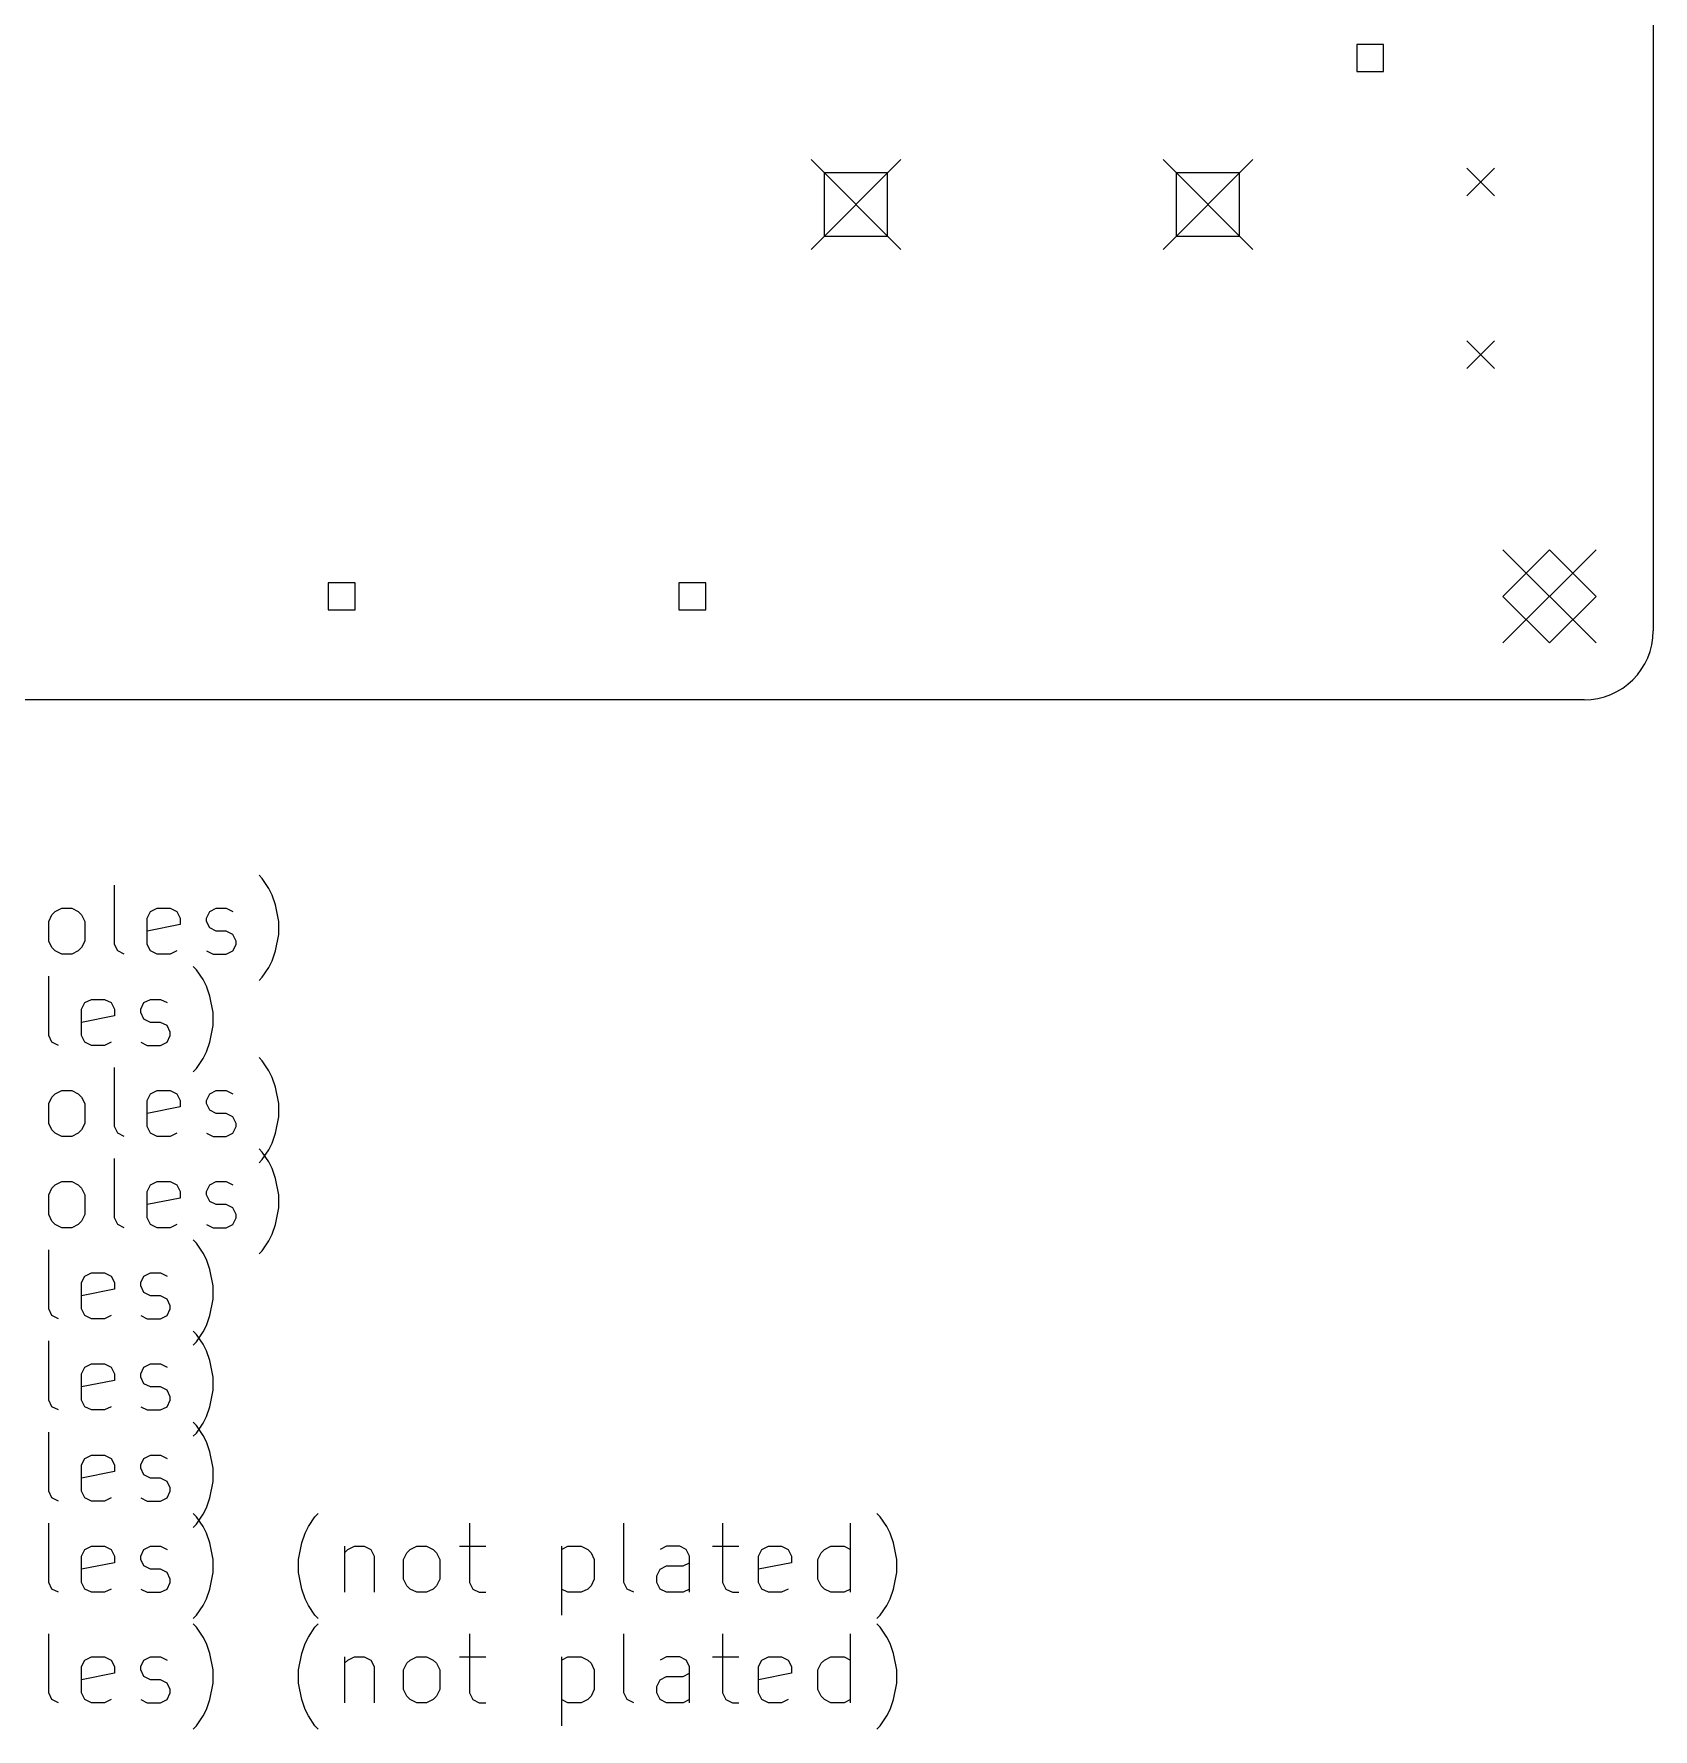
# Model space of a CAD drawing. Header units: millimetres. Extents: x 98 to 190, y -202 to -100.
# Drawn here: x 143.08 to 190, y -201.81 to -152.71 of the extents above; entities that cross this region are included whole.
import ezdxf

# ---------------------------------------------------------------- set-up
doc = ezdxf.new("R2010")
doc.units = ezdxf.units.MM
doc.layers.add('BLACK', color=250, linetype='CONTINUOUS')

msp = doc.modelspace()

# ---------------------------------------------------------------- linework, layer by layer
at = {"layer": 'BLACK', "linetype": 'CONTINUOUS'}
for p, q in [((190, -102), (190, -170)), ((182.188912, -153.021088), (181.411088, -153.021088)), ((181.411088, -153.021088), (181.411088, -153.798912)), ((182.188912, -153.798912), (182.188912, -153.021088)), ((181.411088, -153.798912), (182.188912, -153.798912)), ((165.6, -156.35), (168.2, -158.95)), ((168.2, -156.35), (165.6, -158.95)), ((175.8, -156.35), (178.4, -158.95)), ((178.4, -156.35), (175.8, -158.95)), ((184.6, -156.6), (185.4, -157.4)), ((185.4, -156.6), (184.6, -157.4)), ((167.819248, -156.730752), (165.980752, -156.730752)), ((165.980752, -156.730752), (165.980752, -158.569248)), ((167.819248, -158.569248), (167.819248, -156.730752)), ((178.019248, -156.730752), (176.180752, -156.730752)), ((176.180752, -156.730752), (176.180752, -158.569248)), ((178.019248, -158.569248), (178.019248, -156.730752)), ((165.980752, -158.569248), (167.819248, -158.569248)), ((176.180752, -158.569248), (178.019248, -158.569248)), ((184.6, -161.6), (185.4, -162.4)), ((185.4, -161.6), (184.6, -162.4)), ((185.65, -167.65), (188.35, -170.35)), ((188.35, -167.65), (185.65, -170.35)), ((187, -167.65), (185.65, -169)), ((188.35, -169), (187, -167.65)), ((152.388912, -168.611088), (151.611088, -168.611088)), ((151.611088, -168.611088), (151.611088, -169.388912)), ((152.388912, -169.388912), (152.388912, -168.611088)), ((162.548912, -168.611088), (161.771088, -168.611088)), ((161.771088, -168.611088), (161.771088, -169.388912)), ((162.548912, -169.388912), (162.548912, -168.611088)), ((185.65, -169), (187, -170.35)), ((187, -170.35), (188.35, -169)), ((151.611088, -169.388912), (152.388912, -169.388912)), ((161.771088, -169.388912), (162.548912, -169.388912)), ((188, -172), (102, -172)), ((149.70063, -177.174361), (149.605392, -177.079123)), ((149.891106, -177.460076), (149.70063, -177.174361)), ((145.414915, -179.079123), (145.414915, -177.364838)), ((149.986344, -177.650552), (149.891106, -177.460076)), ((150.081582, -177.936266), (149.986344, -177.650552)), ((143.605391, -178.22198), (143.700629, -178.126742)), ((143.700629, -178.126742), (143.891105, -178.031504)), ((143.891105, -178.031504), (144.17682, -178.031504)), ((144.17682, -178.031504), (144.367296, -178.126742)), ((144.367296, -178.126742), (144.462534, -178.22198)), ((146.367296, -178.317219), (146.462534, -178.126742)), ((146.462534, -178.126742), (146.65301, -178.031504)), ((146.65301, -178.031504), (147.033963, -178.031504)), ((147.033963, -178.031504), (147.224439, -178.126742)), ((147.224439, -178.126742), (147.319677, -178.317219)), ((148.081582, -178.317219), (148.17682, -178.126742)), ((148.17682, -178.126742), (148.367296, -178.031504)), ((148.367296, -178.031504), (148.65301, -178.031504)), ((148.65301, -178.031504), (148.843487, -178.126742)), ((150.17682, -178.412457), (150.081582, -177.936266)), ((143.510153, -178.412457), (143.605391, -178.22198)), ((143.510153, -178.983885), (143.510153, -178.412457)), ((144.462534, -178.22198), (144.557772, -178.412457)), ((144.557772, -178.412457), (144.557772, -178.983885)), ((146.367296, -179.079123), (146.367296, -178.317219)), ((147.319677, -178.507695), (146.367296, -178.698171)), ((147.319677, -178.317219), (147.319677, -178.507695)), ((148.081582, -178.412457), (148.081582, -178.317219)), ((148.17682, -178.602933), (148.081582, -178.412457)), ((148.367296, -178.698171), (148.17682, -178.602933)), ((148.65301, -178.698171), (148.367296, -178.698171)), ((148.843487, -178.793409), (148.65301, -178.698171)), ((150.17682, -178.793409), (150.17682, -178.412457)), ((143.605391, -179.174361), (143.510153, -178.983885)), ((143.700629, -179.2696), (143.605391, -179.174361)), ((144.462534, -179.174361), (144.367296, -179.2696)), ((144.557772, -178.983885), (144.462534, -179.174361)), ((145.510153, -179.2696), (145.414915, -179.079123)), ((146.462534, -179.2696), (146.367296, -179.079123)), ((148.938725, -178.983885), (148.843487, -178.793409)), ((148.843487, -179.2696), (148.938725, -179.079123)), ((148.938725, -179.079123), (148.938725, -178.983885)), ((150.081582, -179.2696), (150.17682, -178.793409)), ((143.891105, -179.364838), (143.700629, -179.2696)), ((144.17682, -179.364838), (143.891105, -179.364838)), ((144.367296, -179.2696), (144.17682, -179.364838)), ((145.700629, -179.364838), (145.510153, -179.2696)), ((146.65301, -179.364838), (146.462534, -179.2696)), ((147.033963, -179.364838), (146.65301, -179.364838)), ((147.224439, -179.2696), (147.033963, -179.364838)), ((148.081582, -179.2696), (148.272058, -179.364838)), ((148.272058, -179.364838), (148.65301, -179.364838)), ((148.65301, -179.364838), (148.843487, -179.2696)), ((149.891106, -179.74579), (149.986344, -179.555314)), ((149.986344, -179.555314), (150.081582, -179.2696)), ((143.510153, -181.719123), (143.510153, -180.004838)), ((147.795868, -179.814361), (147.70063, -179.719123)), ((147.986344, -180.100076), (147.795868, -179.814361)), ((148.081582, -180.290552), (147.986344, -180.100076)), ((149.605392, -180.126742), (149.70063, -180.031504)), ((149.70063, -180.031504), (149.891106, -179.74579)), ((144.557772, -180.766742), (144.748248, -180.671504)), ((144.748248, -180.671504), (145.129201, -180.671504)), ((145.129201, -180.671504), (145.319677, -180.766742)), ((146.272058, -180.766742), (146.462534, -180.671504)), ((146.462534, -180.671504), (146.748248, -180.671504)), ((146.748248, -180.671504), (146.938725, -180.766742)), ((148.17682, -180.576266), (148.081582, -180.290552)), ((148.272058, -181.052457), (148.17682, -180.576266)), ((144.462534, -180.957219), (144.557772, -180.766742)), ((144.462534, -181.719123), (144.462534, -180.957219)), ((145.414915, -181.147695), (144.462534, -181.338171)), ((145.319677, -180.766742), (145.414915, -180.957219)), ((145.414915, -180.957219), (145.414915, -181.147695)), ((146.17682, -180.957219), (146.272058, -180.766742)), ((146.17682, -181.052457), (146.17682, -180.957219)), ((146.272058, -181.242933), (146.17682, -181.052457)), ((148.272058, -181.433409), (148.272058, -181.052457)), ((146.462534, -181.338171), (146.272058, -181.242933)), ((146.748248, -181.338171), (146.462534, -181.338171)), ((146.938725, -181.433409), (146.748248, -181.338171)), ((147.033963, -181.623885), (146.938725, -181.433409)), ((147.033963, -181.719123), (147.033963, -181.623885)), ((148.17682, -181.9096), (148.272058, -181.433409)), ((143.605391, -181.9096), (143.510153, -181.719123)), ((143.795867, -182.004838), (143.605391, -181.9096)), ((144.557772, -181.9096), (144.462534, -181.719123)), ((144.748248, -182.004838), (144.557772, -181.9096)), ((145.129201, -182.004838), (144.748248, -182.004838)), ((145.319677, -181.9096), (145.129201, -182.004838)), ((146.17682, -181.9096), (146.367296, -182.004838)), ((146.367296, -182.004838), (146.748248, -182.004838)), ((146.748248, -182.004838), (146.938725, -181.9096)), ((146.938725, -181.9096), (147.033963, -181.719123)), ((148.081582, -182.195314), (148.17682, -181.9096)), ((147.795868, -182.671504), (147.986344, -182.38579)), ((147.986344, -182.38579), (148.081582, -182.195314)), ((149.70063, -182.454361), (149.605392, -182.359123)), ((149.891106, -182.740076), (149.70063, -182.454361)), ((145.414915, -184.359123), (145.414915, -182.644838)), ((147.70063, -182.766742), (147.795868, -182.671504)), ((149.986344, -182.930552), (149.891106, -182.740076)), ((150.081582, -183.216266), (149.986344, -182.930552)), ((143.510153, -183.692457), (143.605391, -183.50198)), ((143.605391, -183.50198), (143.700629, -183.406742)), ((143.700629, -183.406742), (143.891105, -183.311504)), ((143.891105, -183.311504), (144.17682, -183.311504)), ((144.17682, -183.311504), (144.367296, -183.406742)), ((144.367296, -183.406742), (144.462534, -183.50198)), ((144.462534, -183.50198), (144.557772, -183.692457)), ((146.367296, -183.597219), (146.462534, -183.406742)), ((146.367296, -184.359123), (146.367296, -183.597219)), ((146.462534, -183.406742), (146.65301, -183.311504)), ((146.65301, -183.311504), (147.033963, -183.311504)), ((147.033963, -183.311504), (147.224439, -183.406742)), ((147.224439, -183.406742), (147.319677, -183.597219)), ((147.319677, -183.597219), (147.319677, -183.787695)), ((148.081582, -183.597219), (148.17682, -183.406742)), ((148.081582, -183.692457), (148.081582, -183.597219)), ((148.17682, -183.406742), (148.367296, -183.311504)), ((148.367296, -183.311504), (148.65301, -183.311504)), ((148.65301, -183.311504), (148.843487, -183.406742)), ((150.17682, -183.692457), (150.081582, -183.216266)), ((143.510153, -184.263885), (143.510153, -183.692457)), ((144.557772, -183.692457), (144.557772, -184.263885)), ((147.319677, -183.787695), (146.367296, -183.978171)), ((148.17682, -183.882933), (148.081582, -183.692457)), ((148.367296, -183.978171), (148.17682, -183.882933)), ((148.65301, -183.978171), (148.367296, -183.978171)), ((148.843487, -184.073409), (148.65301, -183.978171)), ((148.938725, -184.263885), (148.843487, -184.073409)), ((150.081582, -184.5496), (150.17682, -184.073409)), ((150.17682, -184.073409), (150.17682, -183.692457)), ((143.605391, -184.454361), (143.510153, -184.263885)), ((143.700629, -184.5496), (143.605391, -184.454361)), ((143.891105, -184.644838), (143.700629, -184.5496)), ((144.367296, -184.5496), (144.17682, -184.644838)), ((144.462534, -184.454361), (144.367296, -184.5496)), ((144.557772, -184.263885), (144.462534, -184.454361)), ((145.510153, -184.5496), (145.414915, -184.359123)), ((145.700629, -184.644838), (145.510153, -184.5496)), ((146.462534, -184.5496), (146.367296, -184.359123)), ((146.65301, -184.644838), (146.462534, -184.5496)), ((147.224439, -184.5496), (147.033963, -184.644838)), ((148.081582, -184.5496), (148.272058, -184.644838)), ((148.65301, -184.644838), (148.843487, -184.5496)), ((148.843487, -184.5496), (148.938725, -184.359123)), ((148.938725, -184.359123), (148.938725, -184.263885)), ((149.986344, -184.835314), (150.081582, -184.5496)), ((144.17682, -184.644838), (143.891105, -184.644838)), ((147.033963, -184.644838), (146.65301, -184.644838)), ((148.272058, -184.644838), (148.65301, -184.644838)), ((149.70063, -185.094361), (149.605392, -184.999123)), ((149.70063, -185.311504), (149.891106, -185.02579)), ((149.891106, -185.02579), (149.986344, -184.835314)), ((145.414915, -186.999123), (145.414915, -185.284838)), ((149.605392, -185.406742), (149.70063, -185.311504)), ((149.891106, -185.380076), (149.70063, -185.094361)), ((149.986344, -185.570552), (149.891106, -185.380076)), ((150.081582, -185.856266), (149.986344, -185.570552)), ((143.605391, -186.14198), (143.700629, -186.046742)), ((143.700629, -186.046742), (143.891105, -185.951504)), ((143.891105, -185.951504), (144.17682, -185.951504)), ((144.17682, -185.951504), (144.367296, -186.046742)), ((144.367296, -186.046742), (144.462534, -186.14198)), ((146.367296, -186.237219), (146.462534, -186.046742)), ((146.462534, -186.046742), (146.65301, -185.951504)), ((146.65301, -185.951504), (147.033963, -185.951504)), ((147.033963, -185.951504), (147.224439, -186.046742)), ((147.224439, -186.046742), (147.319677, -186.237219)), ((148.081582, -186.237219), (148.17682, -186.046742)), ((148.17682, -186.046742), (148.367296, -185.951504)), ((148.367296, -185.951504), (148.65301, -185.951504)), ((148.65301, -185.951504), (148.843487, -186.046742)), ((150.17682, -186.332457), (150.081582, -185.856266)), ((143.510153, -186.332457), (143.605391, -186.14198)), ((143.510153, -186.903885), (143.510153, -186.332457)), ((144.462534, -186.14198), (144.557772, -186.332457)), ((144.557772, -186.332457), (144.557772, -186.903885)), ((146.367296, -186.999123), (146.367296, -186.237219)), ((147.319677, -186.427695), (146.367296, -186.618171)), ((147.319677, -186.237219), (147.319677, -186.427695)), ((148.081582, -186.332457), (148.081582, -186.237219)), ((148.17682, -186.522933), (148.081582, -186.332457)), ((148.367296, -186.618171), (148.17682, -186.522933)), ((150.17682, -186.713409), (150.17682, -186.332457)), ((143.605391, -187.094361), (143.510153, -186.903885)), ((144.557772, -186.903885), (144.462534, -187.094361)), ((145.510153, -187.1896), (145.414915, -186.999123)), ((146.462534, -187.1896), (146.367296, -186.999123)), ((148.65301, -186.618171), (148.367296, -186.618171)), ((148.843487, -186.713409), (148.65301, -186.618171)), ((148.938725, -186.903885), (148.843487, -186.713409)), ((148.843487, -187.1896), (148.938725, -186.999123)), ((148.938725, -186.999123), (148.938725, -186.903885)), ((150.081582, -187.1896), (150.17682, -186.713409)), ((143.700629, -187.1896), (143.605391, -187.094361)), ((143.891105, -187.284838), (143.700629, -187.1896)), ((144.17682, -187.284838), (143.891105, -187.284838)), ((144.367296, -187.1896), (144.17682, -187.284838)), ((144.462534, -187.094361), (144.367296, -187.1896)), ((145.700629, -187.284838), (145.510153, -187.1896)), ((146.65301, -187.284838), (146.462534, -187.1896)), ((147.033963, -187.284838), (146.65301, -187.284838)), ((147.224439, -187.1896), (147.033963, -187.284838)), ((148.081582, -187.1896), (148.272058, -187.284838)), ((148.272058, -187.284838), (148.65301, -187.284838)), ((148.65301, -187.284838), (148.843487, -187.1896)), ((149.891106, -187.66579), (149.986344, -187.475314)), ((149.986344, -187.475314), (150.081582, -187.1896)), ((143.510153, -189.639123), (143.510153, -187.924838)), ((147.795868, -187.734361), (147.70063, -187.639123)), ((147.986344, -188.020076), (147.795868, -187.734361)), ((148.081582, -188.210552), (147.986344, -188.020076)), ((149.605392, -188.046742), (149.70063, -187.951504)), ((149.70063, -187.951504), (149.891106, -187.66579)), ((148.17682, -188.496266), (148.081582, -188.210552)), ((148.272058, -188.972457), (148.17682, -188.496266)), ((144.462534, -188.877219), (144.557772, -188.686742)), ((144.462534, -189.639123), (144.462534, -188.877219)), ((144.557772, -188.686742), (144.748248, -188.591504)), ((144.748248, -188.591504), (145.129201, -188.591504)), ((145.129201, -188.591504), (145.319677, -188.686742)), ((145.319677, -188.686742), (145.414915, -188.877219)), ((145.414915, -188.877219), (145.414915, -189.067695)), ((146.17682, -188.877219), (146.272058, -188.686742)), ((146.17682, -188.972457), (146.17682, -188.877219)), ((146.272058, -189.162933), (146.17682, -188.972457)), ((146.272058, -188.686742), (146.462534, -188.591504)), ((146.462534, -188.591504), (146.748248, -188.591504)), ((146.748248, -188.591504), (146.938725, -188.686742)), ((148.272058, -189.353409), (148.272058, -188.972457)), ((145.414915, -189.067695), (144.462534, -189.258171)), ((146.462534, -189.258171), (146.272058, -189.162933)), ((146.748248, -189.258171), (146.462534, -189.258171)), ((146.938725, -189.353409), (146.748248, -189.258171)), ((147.033963, -189.543885), (146.938725, -189.353409)), ((148.17682, -189.8296), (148.272058, -189.353409)), ((143.605391, -189.8296), (143.510153, -189.639123)), ((143.795867, -189.924838), (143.605391, -189.8296)), ((144.557772, -189.8296), (144.462534, -189.639123)), ((144.748248, -189.924838), (144.557772, -189.8296)), ((145.129201, -189.924838), (144.748248, -189.924838)), ((145.319677, -189.8296), (145.129201, -189.924838)), ((146.17682, -189.8296), (146.367296, -189.924838)), ((146.367296, -189.924838), (146.748248, -189.924838)), ((146.748248, -189.924838), (146.938725, -189.8296)), ((146.938725, -189.8296), (147.033963, -189.639123)), ((147.033963, -189.639123), (147.033963, -189.543885)), ((148.081582, -190.115314), (148.17682, -189.8296)), ((147.795868, -190.374361), (147.70063, -190.279123)), ((147.795868, -190.591504), (147.986344, -190.30579)), ((147.986344, -190.660076), (147.795868, -190.374361)), ((147.986344, -190.30579), (148.081582, -190.115314)), ((143.510153, -192.279123), (143.510153, -190.564838)), ((147.70063, -190.686742), (147.795868, -190.591504)), ((148.081582, -190.850552), (147.986344, -190.660076)), ((148.17682, -191.136266), (148.081582, -190.850552)), ((144.462534, -191.517219), (144.557772, -191.326742)), ((144.557772, -191.326742), (144.748248, -191.231504)), ((144.748248, -191.231504), (145.129201, -191.231504)), ((145.129201, -191.231504), (145.319677, -191.326742)), ((145.319677, -191.326742), (145.414915, -191.517219)), ((146.17682, -191.517219), (146.272058, -191.326742)), ((146.272058, -191.326742), (146.462534, -191.231504)), ((146.462534, -191.231504), (146.748248, -191.231504)), ((146.748248, -191.231504), (146.938725, -191.326742)), ((148.272058, -191.612457), (148.17682, -191.136266)), ((144.462534, -192.279123), (144.462534, -191.517219)), ((145.414915, -191.707695), (144.462534, -191.898171)), ((145.414915, -191.517219), (145.414915, -191.707695)), ((146.17682, -191.612457), (146.17682, -191.517219)), ((146.272058, -191.802933), (146.17682, -191.612457)), ((146.462534, -191.898171), (146.272058, -191.802933)), ((146.748248, -191.898171), (146.462534, -191.898171)), ((146.938725, -191.993409), (146.748248, -191.898171)), ((148.272058, -191.993409), (148.272058, -191.612457)), ((143.605391, -192.4696), (143.510153, -192.279123)), ((144.557772, -192.4696), (144.462534, -192.279123)), ((147.033963, -192.183885), (146.938725, -191.993409)), ((146.938725, -192.4696), (147.033963, -192.279123)), ((147.033963, -192.279123), (147.033963, -192.183885)), ((148.17682, -192.4696), (148.272058, -191.993409)), ((143.795867, -192.564838), (143.605391, -192.4696)), ((144.748248, -192.564838), (144.557772, -192.4696)), ((145.129201, -192.564838), (144.748248, -192.564838)), ((145.319677, -192.4696), (145.129201, -192.564838)), ((146.17682, -192.4696), (146.367296, -192.564838)), ((146.367296, -192.564838), (146.748248, -192.564838)), ((146.748248, -192.564838), (146.938725, -192.4696)), ((147.795868, -193.014361), (147.70063, -192.919123)), ((147.795868, -193.231504), (147.986344, -192.94579)), ((147.986344, -192.94579), (148.081582, -192.755314)), ((148.081582, -192.755314), (148.17682, -192.4696)), ((143.510153, -194.919123), (143.510153, -193.204838)), ((147.70063, -193.326742), (147.795868, -193.231504)), ((147.986344, -193.300076), (147.795868, -193.014361)), ((148.081582, -193.490552), (147.986344, -193.300076)), ((144.557772, -193.966742), (144.748248, -193.871504)), ((144.748248, -193.871504), (145.129201, -193.871504)), ((145.129201, -193.871504), (145.319677, -193.966742)), ((146.272058, -193.966742), (146.462534, -193.871504)), ((146.462534, -193.871504), (146.748248, -193.871504)), ((146.748248, -193.871504), (146.938725, -193.966742)), ((148.17682, -193.776266), (148.081582, -193.490552)), ((148.272058, -194.252457), (148.17682, -193.776266)), ((144.462534, -194.157219), (144.557772, -193.966742)), ((144.462534, -194.919123), (144.462534, -194.157219)), ((145.414915, -194.347695), (144.462534, -194.538171)), ((145.319677, -193.966742), (145.414915, -194.157219)), ((145.414915, -194.157219), (145.414915, -194.347695)), ((146.17682, -194.157219), (146.272058, -193.966742)), ((146.17682, -194.252457), (146.17682, -194.157219)), ((146.272058, -194.442933), (146.17682, -194.252457)), ((148.272058, -194.633409), (148.272058, -194.252457)), ((146.462534, -194.538171), (146.272058, -194.442933)), ((146.748248, -194.538171), (146.462534, -194.538171)), ((146.938725, -194.633409), (146.748248, -194.538171)), ((147.033963, -194.823885), (146.938725, -194.633409)), ((147.033963, -194.919123), (147.033963, -194.823885)), ((148.17682, -195.1096), (148.272058, -194.633409)), ((143.605391, -195.1096), (143.510153, -194.919123)), ((143.795867, -195.204838), (143.605391, -195.1096)), ((144.557772, -195.1096), (144.462534, -194.919123)), ((144.748248, -195.204838), (144.557772, -195.1096)), ((145.129201, -195.204838), (144.748248, -195.204838)), ((145.319677, -195.1096), (145.129201, -195.204838)), ((146.17682, -195.1096), (146.367296, -195.204838)), ((146.367296, -195.204838), (146.748248, -195.204838)), ((146.748248, -195.204838), (146.938725, -195.1096)), ((146.938725, -195.1096), (147.033963, -194.919123)), ((147.986344, -195.58579), (148.081582, -195.395314)), ((148.081582, -195.395314), (148.17682, -195.1096)), ((143.510153, -197.559123), (143.510153, -195.844838)), ((147.795868, -195.654361), (147.70063, -195.559123)), ((147.70063, -195.966742), (147.795868, -195.871504)), ((147.795868, -195.871504), (147.986344, -195.58579)), ((147.986344, -195.940076), (147.795868, -195.654361)), ((151.033963, -195.940076), (151.224439, -195.654361)), ((151.224439, -195.654361), (151.319678, -195.559123)), ((155.70063, -195.844838), (155.70063, -197.559123)), ((160.176821, -197.559123), (160.176821, -195.844838)), ((163.033964, -195.844838), (163.033964, -197.559123)), ((166.74825, -197.844838), (166.74825, -195.844838)), ((167.605393, -195.654361), (167.510155, -195.559123)), ((167.795869, -195.940076), (167.605393, -195.654361)), ((148.081582, -196.130552), (147.986344, -195.940076)), ((148.17682, -196.416266), (148.081582, -196.130552)), ((150.843487, -196.416266), (150.938725, -196.130552)), ((150.938725, -196.130552), (151.033963, -195.940076)), ((167.891107, -196.130552), (167.795869, -195.940076)), ((167.986345, -196.416266), (167.891107, -196.130552)), ((144.462534, -196.797219), (144.557772, -196.606742)), ((144.462534, -197.559123), (144.462534, -196.797219)), ((144.557772, -196.606742), (144.748248, -196.511504)), ((144.748248, -196.511504), (145.129201, -196.511504)), ((145.129201, -196.511504), (145.319677, -196.606742)), ((145.319677, -196.606742), (145.414915, -196.797219)), ((145.414915, -196.797219), (145.414915, -196.987695)), ((146.17682, -196.797219), (146.272058, -196.606742)), ((146.17682, -196.892457), (146.17682, -196.797219)), ((146.272058, -196.606742), (146.462534, -196.511504)), ((146.462534, -196.511504), (146.748248, -196.511504)), ((146.748248, -196.511504), (146.938725, -196.606742)), ((148.272058, -196.892457), (148.17682, -196.416266)), ((150.748249, -196.892457), (150.843487, -196.416266)), ((152.081582, -196.511504), (152.081582, -197.844838)), ((152.081582, -196.70198), (152.17682, -196.606742)), ((152.17682, -196.606742), (152.367296, -196.511504)), ((152.367296, -196.511504), (152.653011, -196.511504)), ((152.653011, -196.511504), (152.843487, -196.606742)), ((152.843487, -196.606742), (152.938725, -196.797219)), ((152.938725, -196.797219), (152.938725, -197.844838)), ((153.795868, -196.892457), (153.891106, -196.70198)), ((153.891106, -196.70198), (153.986344, -196.606742)), ((153.986344, -196.606742), (154.17682, -196.511504)), ((154.17682, -196.511504), (154.462535, -196.511504)), ((154.462535, -196.511504), (154.653011, -196.606742)), ((154.653011, -196.606742), (154.748249, -196.70198)), ((154.748249, -196.70198), (154.843487, -196.892457)), ((155.414916, -196.511504), (156.17682, -196.511504)), ((158.367297, -196.511504), (158.367297, -198.511504)), ((158.367297, -196.606742), (158.557773, -196.511504)), ((158.557773, -196.511504), (158.938726, -196.511504)), ((158.938726, -196.511504), (159.129202, -196.606742)), ((159.129202, -196.606742), (159.22444, -196.70198)), ((159.22444, -196.70198), (159.319678, -196.892457)), ((161.414916, -196.511504), (161.22444, -196.606742)), ((161.795869, -196.511504), (161.414916, -196.511504)), ((161.986345, -196.606742), (161.795869, -196.511504)), ((162.081583, -196.797219), (161.986345, -196.606742)), ((162.081583, -197.844838), (162.081583, -196.797219)), ((162.74825, -196.511504), (163.510154, -196.511504)), ((164.081583, -196.797219), (164.176821, -196.606742)), ((164.081583, -197.559123), (164.081583, -196.797219)), ((164.176821, -196.606742), (164.367297, -196.511504)), ((164.367297, -196.511504), (164.74825, -196.511504)), ((164.74825, -196.511504), (164.938726, -196.606742)), ((164.938726, -196.606742), (165.033964, -196.797219)), ((165.033964, -196.797219), (165.033964, -196.987695)), ((165.795869, -196.892457), (165.891107, -196.70198)), ((165.891107, -196.70198), (165.986345, -196.606742)), ((165.986345, -196.606742), (166.176821, -196.511504)), ((166.176821, -196.511504), (166.557774, -196.511504)), ((166.557774, -196.511504), (166.74825, -196.606742)), ((168.081583, -196.892457), (167.986345, -196.416266)), ((145.414915, -196.987695), (144.462534, -197.178171)), ((146.272058, -197.082933), (146.17682, -196.892457)), ((146.462534, -197.178171), (146.272058, -197.082933)), ((146.748248, -197.178171), (146.462534, -197.178171)), ((146.938725, -197.273409), (146.748248, -197.178171)), ((147.033963, -197.463885), (146.938725, -197.273409)), ((148.17682, -197.7496), (148.272058, -197.273409)), ((148.272058, -197.273409), (148.272058, -196.892457)), ((150.748249, -197.273409), (150.748249, -196.892457)), ((150.843487, -197.7496), (150.748249, -197.273409)), ((153.795868, -197.463885), (153.795868, -196.892457)), ((154.843487, -196.892457), (154.843487, -197.463885)), ((159.319678, -196.892457), (159.319678, -197.463885)), ((161.129202, -197.368647), (161.22444, -197.178171)), ((161.22444, -197.178171), (161.414916, -197.082933)), ((161.414916, -197.082933), (161.891107, -197.082933)), ((161.891107, -197.082933), (162.081583, -196.987695)), ((165.033964, -196.987695), (164.081583, -197.178171)), ((165.795869, -197.463885), (165.795869, -196.892457)), ((167.986345, -197.7496), (168.081583, -197.273409)), ((168.081583, -197.273409), (168.081583, -196.892457)), ((143.605391, -197.7496), (143.510153, -197.559123)), ((143.795867, -197.844838), (143.605391, -197.7496)), ((144.557772, -197.7496), (144.462534, -197.559123)), ((144.748248, -197.844838), (144.557772, -197.7496)), ((145.129201, -197.844838), (144.748248, -197.844838)), ((145.319677, -197.7496), (145.129201, -197.844838)), ((146.17682, -197.7496), (146.367296, -197.844838)), ((146.367296, -197.844838), (146.748248, -197.844838)), ((146.748248, -197.844838), (146.938725, -197.7496)), ((146.938725, -197.7496), (147.033963, -197.559123)), ((147.033963, -197.559123), (147.033963, -197.463885)), ((148.081582, -198.035314), (148.17682, -197.7496)), ((150.938725, -198.035314), (150.843487, -197.7496)), ((153.891106, -197.654361), (153.795868, -197.463885)), ((153.986344, -197.7496), (153.891106, -197.654361)), ((154.17682, -197.844838), (153.986344, -197.7496)), ((154.462535, -197.844838), (154.17682, -197.844838)), ((154.653011, -197.7496), (154.462535, -197.844838)), ((154.748249, -197.654361), (154.653011, -197.7496)), ((154.843487, -197.463885), (154.748249, -197.654361)), ((155.70063, -197.559123), (155.795868, -197.7496)), ((155.795868, -197.7496), (155.986344, -197.844838)), ((155.986344, -197.844838), (156.17682, -197.844838)), ((158.557773, -197.844838), (158.367297, -197.7496)), ((158.938726, -197.844838), (158.557773, -197.844838)), ((159.129202, -197.7496), (158.938726, -197.844838)), ((159.22444, -197.654361), (159.129202, -197.7496)), ((159.319678, -197.463885), (159.22444, -197.654361)), ((160.272059, -197.7496), (160.176821, -197.559123)), ((160.462535, -197.844838), (160.272059, -197.7496)), ((161.129202, -197.559123), (161.129202, -197.368647)), ((161.22444, -197.7496), (161.129202, -197.559123)), ((161.414916, -197.844838), (161.22444, -197.7496)), ((161.891107, -197.844838), (161.414916, -197.844838)), ((162.081583, -197.7496), (161.891107, -197.844838)), ((163.033964, -197.559123), (163.129202, -197.7496)), ((163.129202, -197.7496), (163.319678, -197.844838)), ((163.319678, -197.844838), (163.510154, -197.844838)), ((164.176821, -197.7496), (164.081583, -197.559123)), ((164.367297, -197.844838), (164.176821, -197.7496)), ((164.74825, -197.844838), (164.367297, -197.844838)), ((164.938726, -197.7496), (164.74825, -197.844838)), ((165.891107, -197.654361), (165.795869, -197.463885)), ((165.986345, -197.7496), (165.891107, -197.654361)), ((166.176821, -197.844838), (165.986345, -197.7496)), ((166.557774, -197.844838), (166.176821, -197.844838)), ((166.74825, -197.7496), (166.557774, -197.844838)), ((167.891107, -198.035314), (167.986345, -197.7496)), ((147.795868, -198.511504), (147.986344, -198.22579)), ((147.986344, -198.22579), (148.081582, -198.035314)), ((151.033963, -198.22579), (150.938725, -198.035314)), ((151.224439, -198.511504), (151.033963, -198.22579)), ((167.605393, -198.511504), (167.795869, -198.22579)), ((167.795869, -198.22579), (167.891107, -198.035314)), ((147.70063, -198.606742), (147.795868, -198.511504)), ((147.795868, -198.854361), (147.70063, -198.759123)), ((151.319678, -198.606742), (151.224439, -198.511504)), ((151.224439, -198.854361), (151.319678, -198.759123)), ((167.510155, -198.606742), (167.605393, -198.511504)), ((167.605393, -198.854361), (167.510155, -198.759123)), ((143.510153, -200.759123), (143.510153, -199.044838)), ((147.986344, -199.140076), (147.795868, -198.854361)), ((148.081582, -199.330552), (147.986344, -199.140076)), ((148.17682, -199.616266), (148.081582, -199.330552)), ((150.843487, -199.616266), (150.938725, -199.330552)), ((150.938725, -199.330552), (151.033963, -199.140076)), ((151.033963, -199.140076), (151.224439, -198.854361)), ((155.70063, -199.044838), (155.70063, -200.759123)), ((160.176821, -200.759123), (160.176821, -199.044838)), ((163.033964, -199.044838), (163.033964, -200.759123)), ((166.74825, -201.044838), (166.74825, -199.044838)), ((167.795869, -199.140076), (167.605393, -198.854361)), ((167.891107, -199.330552), (167.795869, -199.140076)), ((167.986345, -199.616266), (167.891107, -199.330552)), ((144.462534, -199.997219), (144.557772, -199.806742)), ((144.557772, -199.806742), (144.748248, -199.711504)), ((144.748248, -199.711504), (145.129201, -199.711504)), ((145.129201, -199.711504), (145.319677, -199.806742)), ((145.319677, -199.806742), (145.414915, -199.997219)), ((146.17682, -199.997219), (146.272058, -199.806742)), ((146.272058, -199.806742), (146.462534, -199.711504)), ((146.462534, -199.711504), (146.748248, -199.711504)), ((146.748248, -199.711504), (146.938725, -199.806742)), ((148.272058, -200.092457), (148.17682, -199.616266)), ((150.748249, -200.092457), (150.843487, -199.616266)), ((152.081582, -199.711504), (152.081582, -201.044838)), ((152.081582, -199.90198), (152.17682, -199.806742)), ((152.17682, -199.806742), (152.367296, -199.711504)), ((152.367296, -199.711504), (152.653011, -199.711504)), ((152.653011, -199.711504), (152.843487, -199.806742)), ((152.843487, -199.806742), (152.938725, -199.997219)), ((153.891106, -199.90198), (153.986344, -199.806742)), ((153.986344, -199.806742), (154.17682, -199.711504)), ((154.17682, -199.711504), (154.462535, -199.711504)), ((154.462535, -199.711504), (154.653011, -199.806742)), ((154.653011, -199.806742), (154.748249, -199.90198)), ((155.414916, -199.711504), (156.17682, -199.711504)), ((158.367297, -199.711504), (158.367297, -201.711504)), ((158.367297, -199.806742), (158.557773, -199.711504)), ((158.557773, -199.711504), (158.938726, -199.711504)), ((158.938726, -199.711504), (159.129202, -199.806742)), ((159.129202, -199.806742), (159.22444, -199.90198)), ((161.414916, -199.711504), (161.22444, -199.806742)), ((161.795869, -199.711504), (161.414916, -199.711504)), ((161.986345, -199.806742), (161.795869, -199.711504)), ((162.081583, -199.997219), (161.986345, -199.806742)), ((162.74825, -199.711504), (163.510154, -199.711504)), ((164.081583, -199.997219), (164.176821, -199.806742)), ((164.176821, -199.806742), (164.367297, -199.711504)), ((164.367297, -199.711504), (164.74825, -199.711504)), ((164.74825, -199.711504), (164.938726, -199.806742)), ((164.938726, -199.806742), (165.033964, -199.997219)), ((165.891107, -199.90198), (165.986345, -199.806742)), ((165.986345, -199.806742), (166.176821, -199.711504)), ((166.176821, -199.711504), (166.557774, -199.711504)), ((166.557774, -199.711504), (166.74825, -199.806742)), ((168.081583, -200.092457), (167.986345, -199.616266)), ((144.462534, -200.759123), (144.462534, -199.997219)), ((145.414915, -200.187695), (144.462534, -200.378171)), ((145.414915, -199.997219), (145.414915, -200.187695)), ((146.17682, -200.092457), (146.17682, -199.997219)), ((146.272058, -200.282933), (146.17682, -200.092457)), ((146.462534, -200.378171), (146.272058, -200.282933)), ((148.272058, -200.473409), (148.272058, -200.092457)), ((150.748249, -200.473409), (150.748249, -200.092457)), ((152.938725, -199.997219), (152.938725, -201.044838)), ((153.795868, -200.092457), (153.891106, -199.90198)), ((153.795868, -200.663885), (153.795868, -200.092457)), ((154.748249, -199.90198), (154.843487, -200.092457)), ((154.843487, -200.092457), (154.843487, -200.663885)), ((159.22444, -199.90198), (159.319678, -200.092457)), ((159.319678, -200.092457), (159.319678, -200.663885)), ((161.22444, -200.378171), (161.414916, -200.282933)), ((161.414916, -200.282933), (161.891107, -200.282933)), ((161.891107, -200.282933), (162.081583, -200.187695)), ((162.081583, -201.044838), (162.081583, -199.997219)), ((164.081583, -200.759123), (164.081583, -199.997219)), ((165.033964, -200.187695), (164.081583, -200.378171)), ((165.033964, -199.997219), (165.033964, -200.187695)), ((165.795869, -200.092457), (165.891107, -199.90198)), ((165.795869, -200.663885), (165.795869, -200.092457)), ((168.081583, -200.473409), (168.081583, -200.092457)), ((143.605391, -200.9496), (143.510153, -200.759123)), ((144.557772, -200.9496), (144.462534, -200.759123)), ((146.748248, -200.378171), (146.462534, -200.378171)), ((146.938725, -200.473409), (146.748248, -200.378171)), ((147.033963, -200.663885), (146.938725, -200.473409)), ((146.938725, -200.9496), (147.033963, -200.759123)), ((147.033963, -200.759123), (147.033963, -200.663885)), ((148.17682, -200.9496), (148.272058, -200.473409)), ((150.843487, -200.9496), (150.748249, -200.473409)), ((153.891106, -200.854361), (153.795868, -200.663885)), ((154.843487, -200.663885), (154.748249, -200.854361)), ((155.70063, -200.759123), (155.795868, -200.9496)), ((159.319678, -200.663885), (159.22444, -200.854361)), ((160.272059, -200.9496), (160.176821, -200.759123)), ((161.129202, -200.568647), (161.22444, -200.378171)), ((161.129202, -200.759123), (161.129202, -200.568647)), ((161.22444, -200.9496), (161.129202, -200.759123)), ((163.033964, -200.759123), (163.129202, -200.9496)), ((164.176821, -200.9496), (164.081583, -200.759123)), ((165.891107, -200.854361), (165.795869, -200.663885)), ((167.986345, -200.9496), (168.081583, -200.473409)), ((143.795867, -201.044838), (143.605391, -200.9496)), ((144.748248, -201.044838), (144.557772, -200.9496)), ((145.129201, -201.044838), (144.748248, -201.044838)), ((145.319677, -200.9496), (145.129201, -201.044838)), ((146.17682, -200.9496), (146.367296, -201.044838)), ((146.367296, -201.044838), (146.748248, -201.044838)), ((146.748248, -201.044838), (146.938725, -200.9496)), ((147.986344, -201.42579), (148.081582, -201.235314)), ((148.081582, -201.235314), (148.17682, -200.9496)), ((150.938725, -201.235314), (150.843487, -200.9496)), ((151.033963, -201.42579), (150.938725, -201.235314)), ((153.986344, -200.9496), (153.891106, -200.854361)), ((154.17682, -201.044838), (153.986344, -200.9496)), ((154.462535, -201.044838), (154.17682, -201.044838)), ((154.653011, -200.9496), (154.462535, -201.044838)), ((154.748249, -200.854361), (154.653011, -200.9496)), ((155.795868, -200.9496), (155.986344, -201.044838)), ((155.986344, -201.044838), (156.17682, -201.044838)), ((158.557773, -201.044838), (158.367297, -200.9496)), ((158.938726, -201.044838), (158.557773, -201.044838)), ((159.129202, -200.9496), (158.938726, -201.044838)), ((159.22444, -200.854361), (159.129202, -200.9496)), ((160.462535, -201.044838), (160.272059, -200.9496)), ((161.414916, -201.044838), (161.22444, -200.9496)), ((161.891107, -201.044838), (161.414916, -201.044838)), ((162.081583, -200.9496), (161.891107, -201.044838)), ((163.129202, -200.9496), (163.319678, -201.044838)), ((163.319678, -201.044838), (163.510154, -201.044838)), ((164.367297, -201.044838), (164.176821, -200.9496)), ((164.74825, -201.044838), (164.367297, -201.044838)), ((164.938726, -200.9496), (164.74825, -201.044838)), ((165.986345, -200.9496), (165.891107, -200.854361)), ((166.176821, -201.044838), (165.986345, -200.9496)), ((166.557774, -201.044838), (166.176821, -201.044838)), ((166.74825, -200.9496), (166.557774, -201.044838)), ((167.795869, -201.42579), (167.891107, -201.235314)), ((167.891107, -201.235314), (167.986345, -200.9496)), ((147.70063, -201.806742), (147.795868, -201.711504)), ((147.795868, -201.711504), (147.986344, -201.42579)), ((151.224439, -201.711504), (151.033963, -201.42579)), ((151.319678, -201.806742), (151.224439, -201.711504)), ((167.510155, -201.806742), (167.605393, -201.711504)), ((167.605393, -201.711504), (167.795869, -201.42579))]:
    msp.add_line(p, q, dxfattribs=at)
at = {"layer": 'BLACK'}
msp.add_arc((188, -170), 2, -90, 0, dxfattribs=at)

doc.saveas('drawing.dxf')
